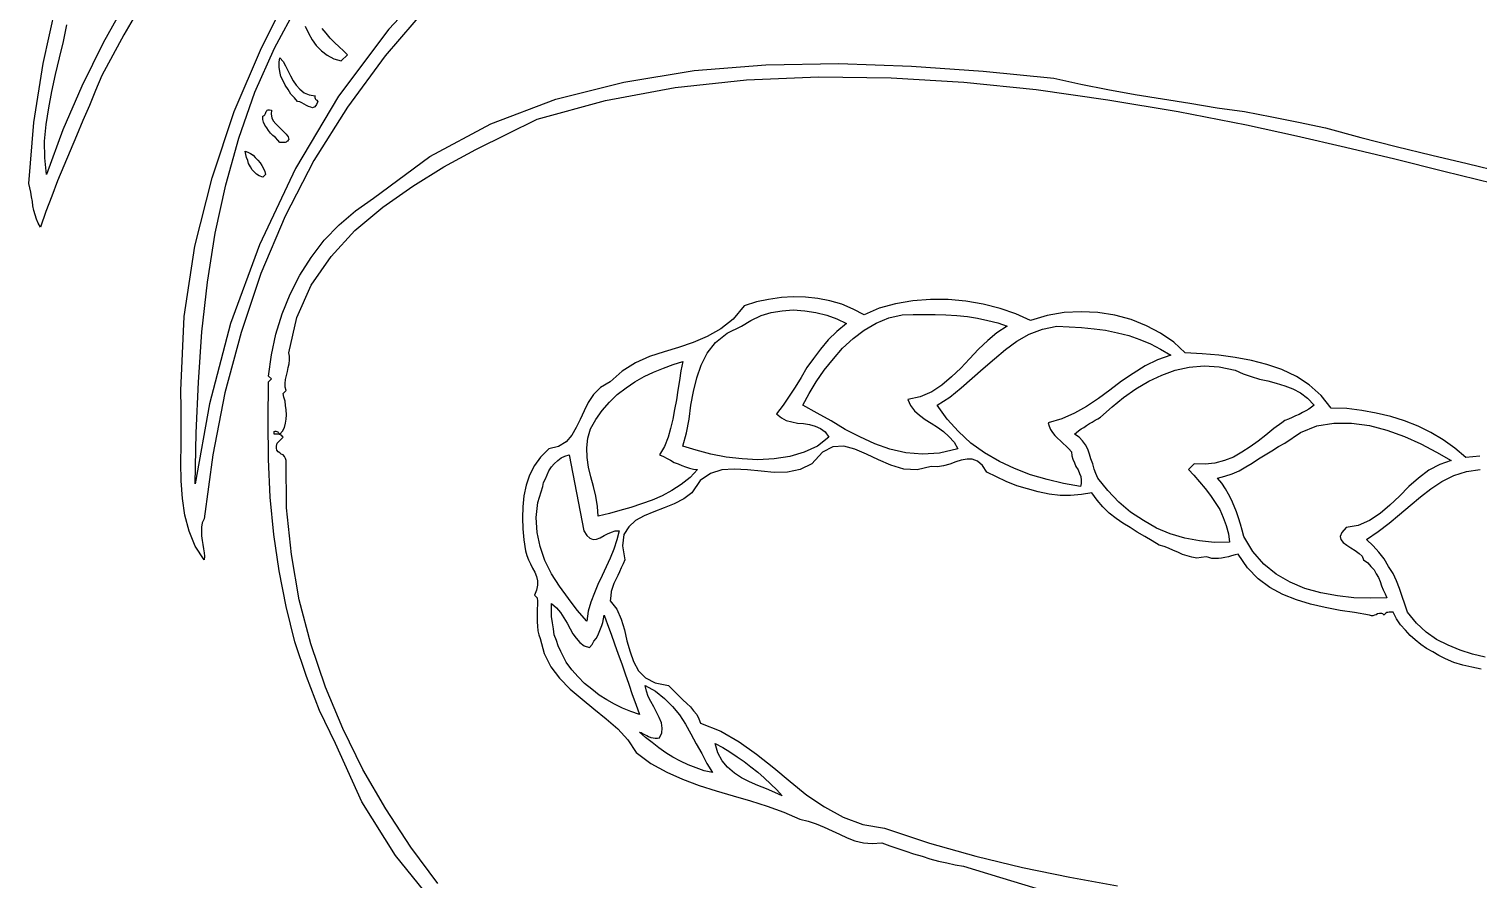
# Model space of a CAD drawing. Extents: x 0.03 to 6.99, y 0.03 to 9.42.
# Drawn here: x 0.099 to 3.387, y 3.407 to 5.337 of the extents above; entities that cross this region are included whole.
import ezdxf

# ---------------------------------------------------------------- set-up
doc = ezdxf.new("R2010")
doc.units = 0
doc.layers.add('1', color=7, linetype='Continuous')

msp = doc.modelspace()

# ---------------------------------------------------------------- linework, layer by layer
for points in [[(1.004, 5.389), (0.907, 5.276), (0.821, 5.159), (0.745, 5.038), (0.68, 4.912), (0.625, 4.782), (0.58, 4.648), (0.543, 4.511), (0.516, 4.37), (0.496, 4.225), (0.492, 4.216), (0.49, 4.206), (0.49, 4.196), (0.49, 4.186), (0.492, 4.176), (0.493, 4.167), (0.495, 4.157), (0.496, 4.148), (0.497, 4.14), (0.496, 4.132), (0.476, 4.163), (0.462, 4.197), (0.452, 4.233), (0.447, 4.271), (0.444, 4.311), (0.443, 4.352), (0.444, 4.393), (0.444, 4.435), (0.444, 4.476), (0.443, 4.516), (0.451, 4.684), (0.475, 4.844), (0.514, 4.999), (0.564, 5.149), (0.626, 5.294), (0.697, 5.436)], [(0.367, 5.415), (0.314, 5.323), (0.264, 5.231), (0.25, 5.197), (0.236, 5.163), (0.221, 5.129), (0.207, 5.094), (0.192, 5.06), (0.178, 5.026), (0.164, 4.992), (0.151, 4.957), (0.137, 4.922), (0.125, 4.887), (0.12, 4.896), (0.116, 4.905), (0.113, 4.915), (0.11, 4.925), (0.108, 4.935), (0.107, 4.945), (0.105, 4.956), (0.103, 4.966), (0.101, 4.976), (0.099, 4.986), (0.11, 5.124), (0.131, 5.258), (0.16, 5.388)], [(0.748, 5.185), (0.747, 5.183), (0.747, 5.181), (0.748, 5.179), (0.749, 5.177), (0.75, 5.176), (0.752, 5.175), (0.753, 5.173), (0.754, 5.172), (0.751, 5.165), (0.747, 5.16), (0.742, 5.158), (0.738, 5.159), (0.733, 5.161), (0.728, 5.163), (0.723, 5.166), (0.718, 5.169), (0.713, 5.171), (0.708, 5.172), (0.701, 5.18), (0.693, 5.189), (0.687, 5.199), (0.68, 5.209), (0.675, 5.219), (0.67, 5.229), (0.668, 5.24), (0.666, 5.25), (0.666, 5.261), (0.668, 5.271), (0.675, 5.263), (0.681, 5.253), (0.686, 5.242), (0.692, 5.23), (0.698, 5.219), (0.705, 5.209), (0.713, 5.2), (0.723, 5.192), (0.734, 5.187), (0.748, 5.185)], [(1.02, 3.35), (0.93, 3.461), (0.854, 3.583), (0.794, 3.715), (0.758, 3.79), (0.728, 3.867), (0.702, 3.946), (0.682, 4.026), (0.666, 4.107), (0.654, 4.189), (0.646, 4.274), (0.642, 4.36), (0.641, 4.447), (0.642, 4.536), (0.649, 4.543), (0.642, 4.549), (0.649, 4.597), (0.659, 4.644), (0.673, 4.69), (0.691, 4.735), (0.713, 4.778), (0.739, 4.818), (0.768, 4.857), (0.802, 4.892), (0.839, 4.924), (0.88, 4.953), (1.008, 5.047), (1.146, 5.121), (1.294, 5.177), (1.448, 5.216), (1.607, 5.242), (1.77, 5.255), (1.935, 5.258), (2.1, 5.252), (2.263, 5.241), (2.423, 5.225), (2.484, 5.211), (2.545, 5.199), (2.607, 5.188), (2.669, 5.178), (2.731, 5.168), (2.793, 5.158), (2.855, 5.149), (2.917, 5.137), (2.978, 5.125), (3.039, 5.112), (3.119, 5.09), (3.199, 5.07), (3.28, 5.05), (3.36, 5.031), (3.441, 5.012)], [(0.688, 5.086), (0.687, 5.084), (0.685, 5.082), (0.684, 5.081), (0.682, 5.08), (0.68, 5.079), (0.677, 5.079), (0.674, 5.079), (0.671, 5.079), (0.668, 5.079), (0.663, 5.084), (0.658, 5.09), (0.652, 5.095), (0.647, 5.1), (0.642, 5.106), (0.638, 5.112), (0.634, 5.118), (0.631, 5.125), (0.629, 5.131), (0.629, 5.139), (0.632, 5.14), (0.634, 5.142), (0.635, 5.145), (0.636, 5.147), (0.637, 5.149), (0.638, 5.151), (0.639, 5.152), (0.641, 5.153), (0.644, 5.153), (0.649, 5.152), (0.648, 5.143), (0.65, 5.135), (0.653, 5.128), (0.659, 5.121), (0.665, 5.115), (0.671, 5.109), (0.677, 5.103), (0.682, 5.098), (0.687, 5.092), (0.688, 5.086)], [(0.635, 5.006), (0.629, 5), (0.621, 5.003), (0.615, 5.007), (0.61, 5.012), (0.605, 5.017), (0.601, 5.024), (0.597, 5.031), (0.595, 5.038), (0.592, 5.045), (0.591, 5.052), (0.589, 5.059), (0.595, 5.057), (0.601, 5.054), (0.607, 5.05), (0.612, 5.045), (0.618, 5.039), (0.623, 5.033), (0.627, 5.027), (0.631, 5.02), (0.634, 5.013), (0.635, 5.006)], [(3.392, 3.884), (3.371, 3.888), (3.35, 3.893), (3.33, 3.899), (3.311, 3.907), (3.296, 3.915), (3.282, 3.923), (3.268, 3.931), (3.255, 3.94), (3.242, 3.95), (3.231, 3.96), (3.22, 3.972), (3.209, 3.984), (3.2, 3.998), (3.192, 4.013), (3.189, 4.013), (3.186, 4.013), (3.183, 4.013), (3.18, 4.012), (3.178, 4.012), (3.176, 4.011), (3.175, 4.01), (3.173, 4.008), (3.172, 4.006), (3.169, 4.009), (3.167, 4.01), (3.164, 4.01), (3.161, 4.01), (3.157, 4.009), (3.154, 4.007), (3.15, 4.006), (3.146, 4.005), (3.143, 4.005), (3.139, 4.006), (3.105, 4.012), (3.072, 4.017), (3.038, 4.024), (3.005, 4.031), (2.973, 4.041), (2.942, 4.053), (2.913, 4.069), (2.886, 4.089), (2.862, 4.114), (2.841, 4.145), (2.834, 4.143), (2.826, 4.141), (2.819, 4.139), (2.811, 4.137), (2.803, 4.136), (2.796, 4.135), (2.788, 4.135), (2.781, 4.135), (2.774, 4.137), (2.768, 4.139), (2.757, 4.137), (2.747, 4.136), (2.736, 4.138), (2.725, 4.141), (2.715, 4.144), (2.704, 4.149), (2.694, 4.153), (2.683, 4.158), (2.673, 4.162), (2.662, 4.165), (2.646, 4.175), (2.629, 4.185), (2.612, 4.195), (2.596, 4.205), (2.579, 4.215), (2.564, 4.226), (2.548, 4.238), (2.534, 4.252), (2.521, 4.267), (2.509, 4.284), (2.486, 4.28), (2.461, 4.278), (2.437, 4.278), (2.412, 4.281), (2.387, 4.286), (2.363, 4.293), (2.339, 4.3), (2.315, 4.31), (2.293, 4.32), (2.271, 4.331), (2.261, 4.346), (2.25, 4.356), (2.238, 4.36), (2.226, 4.36), (2.213, 4.358), (2.201, 4.354), (2.187, 4.349), (2.173, 4.345), (2.159, 4.343), (2.145, 4.344), (2.113, 4.336), (2.083, 4.338), (2.053, 4.347), (2.025, 4.359), (1.998, 4.372), (1.972, 4.383), (1.947, 4.39), (1.922, 4.388), (1.898, 4.376), (1.874, 4.35), (1.848, 4.337), (1.819, 4.331), (1.789, 4.33), (1.759, 4.333), (1.728, 4.336), (1.698, 4.338), (1.67, 4.336), (1.644, 4.328), (1.621, 4.312), (1.602, 4.284), (1.584, 4.27), (1.562, 4.259), (1.539, 4.25), (1.516, 4.241), (1.494, 4.232), (1.474, 4.221), (1.459, 4.207), (1.448, 4.189), (1.445, 4.164), (1.45, 4.132), (1.446, 4.123), (1.442, 4.114), (1.438, 4.105), (1.434, 4.096), (1.43, 4.087), (1.425, 4.078), (1.422, 4.069), (1.419, 4.06), (1.418, 4.05), (1.417, 4.039), (1.432, 4.02), (1.442, 3.997), (1.449, 3.973), (1.455, 3.948), (1.462, 3.923), (1.47, 3.901), (1.481, 3.88), (1.497, 3.864), (1.519, 3.853), (1.549, 3.847), (1.557, 3.839), (1.565, 3.831), (1.574, 3.822), (1.582, 3.814), (1.591, 3.806), (1.599, 3.798), (1.606, 3.789), (1.613, 3.781), (1.618, 3.771), (1.622, 3.761), (1.668, 3.743), (1.709, 3.719), (1.749, 3.691), (1.788, 3.66), (1.825, 3.629), (1.863, 3.598), (1.903, 3.571), (1.945, 3.548), (1.99, 3.531), (2.039, 3.523), (2.141, 3.489), (2.246, 3.459), (2.352, 3.434), (2.459, 3.412), (2.567, 3.392)]]:
    msp.add_lwpolyline(points)
at = {"layer": '1'}
for points in [[(1.045, 5.475), (0.915, 5.336), (0.801, 5.184), (0.703, 5.02), (0.622, 4.847), (0.556, 4.668), (0.508, 4.486), (0.476, 4.304), (0.478, 4.42), (0.483, 4.535), (0.491, 4.649), (0.504, 4.762), (0.521, 4.873), (0.545, 4.983), (0.575, 5.089), (0.611, 5.193), (0.656, 5.293), (0.708, 5.39)], [(0.32, 5.4), (0.267, 5.305), (0.219, 5.207), (0.176, 5.108), (0.139, 5.006), (0.135, 5.044), (0.134, 5.082), (0.138, 5.12), (0.144, 5.158), (0.151, 5.195), (0.159, 5.233), (0.168, 5.271), (0.177, 5.308), (0.185, 5.346)], [(0.725, 5.343), (0.733, 5.327), (0.741, 5.312), (0.75, 5.299), (0.762, 5.287), (0.775, 5.277), (0.79, 5.269), (0.807, 5.264), (0.821, 5.278), (0.812, 5.287), (0.802, 5.296), (0.792, 5.306), (0.782, 5.316), (0.773, 5.327), (0.764, 5.338)], [(1.026, 3.397), (0.965, 3.48), (0.908, 3.567), (0.856, 3.656), (0.811, 3.749), (0.771, 3.843), (0.738, 3.941), (0.712, 4.041), (0.694, 4.144), (0.683, 4.25), (0.682, 4.357), (0.681, 4.362), (0.678, 4.366), (0.675, 4.37), (0.671, 4.372), (0.668, 4.375), (0.664, 4.377), (0.661, 4.381), (0.66, 4.385), (0.66, 4.39), (0.662, 4.397), (0.675, 4.41), (0.674, 4.412), (0.672, 4.414), (0.67, 4.415), (0.668, 4.416), (0.666, 4.416), (0.663, 4.417), (0.661, 4.417), (0.658, 4.417), (0.655, 4.417), (0.655, 4.423), (0.657, 4.424), (0.659, 4.424), (0.661, 4.423), (0.663, 4.422), (0.664, 4.421), (0.665, 4.42), (0.667, 4.418), (0.668, 4.417), (0.674, 4.424), (0.678, 4.432), (0.681, 4.442), (0.682, 4.451), (0.683, 4.461), (0.682, 4.472), (0.681, 4.482), (0.68, 4.492), (0.677, 4.501), (0.675, 4.509), (0.682, 4.516), (0.68, 4.524), (0.68, 4.532), (0.681, 4.541), (0.683, 4.55), (0.685, 4.559), (0.687, 4.568), (0.689, 4.577), (0.69, 4.586), (0.69, 4.594), (0.688, 4.602), (0.706, 4.682), (0.739, 4.755), (0.784, 4.82), (0.838, 4.879), (0.901, 4.932), (0.969, 4.98), (1.04, 5.024), (1.112, 5.063), (1.184, 5.099), (1.251, 5.132), (1.406, 5.174), (1.564, 5.204), (1.726, 5.221), (1.889, 5.228), (2.054, 5.226), (2.219, 5.216), (2.383, 5.199), (2.545, 5.176), (2.705, 5.149), (2.86, 5.119), (2.973, 5.094), (3.084, 5.068), (3.196, 5.042), (3.307, 5.014), (3.418, 4.987)], [(3.389, 4.367), (3.357, 4.364), (3.332, 4.385), (3.306, 4.404), (3.278, 4.421), (3.249, 4.435), (3.218, 4.447), (3.187, 4.457), (3.154, 4.465), (3.121, 4.471), (3.087, 4.475), (3.052, 4.476), (3.029, 4.505), (3.002, 4.529), (2.973, 4.548), (2.94, 4.564), (2.906, 4.575), (2.871, 4.584), (2.834, 4.591), (2.797, 4.596), (2.759, 4.599), (2.721, 4.602), (2.695, 4.626), (2.665, 4.646), (2.633, 4.663), (2.598, 4.677), (2.561, 4.687), (2.523, 4.693), (2.485, 4.695), (2.446, 4.693), (2.408, 4.686), (2.37, 4.675), (2.337, 4.69), (2.301, 4.702), (2.263, 4.712), (2.223, 4.719), (2.183, 4.723), (2.143, 4.723), (2.103, 4.72), (2.064, 4.713), (2.027, 4.703), (1.993, 4.688), (1.968, 4.701), (1.942, 4.712), (1.915, 4.72), (1.888, 4.725), (1.86, 4.728), (1.832, 4.729), (1.805, 4.727), (1.776, 4.723), (1.749, 4.717), (1.721, 4.708), (1.696, 4.678), (1.668, 4.656), (1.637, 4.639), (1.605, 4.625), (1.572, 4.614), (1.539, 4.604), (1.506, 4.593), (1.474, 4.579), (1.444, 4.56), (1.417, 4.536), (1.395, 4.523), (1.379, 4.507), (1.367, 4.489), (1.358, 4.47), (1.349, 4.45), (1.34, 4.432), (1.33, 4.415), (1.317, 4.4), (1.3, 4.389), (1.278, 4.384), (1.259, 4.365), (1.245, 4.346), (1.234, 4.324), (1.226, 4.301), (1.221, 4.277), (1.219, 4.252), (1.218, 4.227), (1.219, 4.202), (1.221, 4.177), (1.225, 4.152), (1.228, 4.142), (1.232, 4.132), (1.236, 4.123), (1.241, 4.113), (1.246, 4.104), (1.25, 4.094), (1.252, 4.084), (1.252, 4.074), (1.25, 4.063), (1.245, 4.052), (1.251, 4.046), (1.252, 4.038), (1.252, 4.03), (1.251, 4.021), (1.251, 4.011), (1.251, 4.001), (1.251, 3.991), (1.252, 3.981), (1.253, 3.971), (1.255, 3.962), (1.258, 3.953), (1.267, 3.919), (1.282, 3.889), (1.302, 3.863), (1.326, 3.838), (1.353, 3.816), (1.38, 3.794), (1.408, 3.771), (1.434, 3.748), (1.457, 3.723), (1.476, 3.695), (1.509, 3.67), (1.545, 3.65), (1.581, 3.634), (1.619, 3.62), (1.657, 3.608), (1.696, 3.596), (1.735, 3.585), (1.773, 3.573), (1.811, 3.559), (1.847, 3.543), (1.866, 3.539), (1.884, 3.533), (1.902, 3.525), (1.92, 3.517), (1.937, 3.509), (1.954, 3.501), (1.972, 3.494), (1.991, 3.49), (2.011, 3.488), (2.033, 3.49), (2.051, 3.483), (2.069, 3.477), (2.087, 3.471), (2.105, 3.465), (2.124, 3.459), (2.142, 3.453), (2.161, 3.448), (2.18, 3.444), (2.199, 3.44), (2.218, 3.437), (2.3, 3.412), (2.382, 3.387)], [(1.953, 4.668), (1.931, 4.65), (1.911, 4.631), (1.894, 4.61), (1.878, 4.589), (1.863, 4.568), (1.85, 4.546), (1.836, 4.524), (1.823, 4.503), (1.809, 4.483), (1.794, 4.463), (1.805, 4.454), (1.816, 4.448), (1.829, 4.445), (1.842, 4.442), (1.855, 4.441), (1.869, 4.439), (1.882, 4.435), (1.894, 4.43), (1.904, 4.422), (1.913, 4.41), (1.887, 4.39), (1.857, 4.376), (1.824, 4.366), (1.789, 4.361), (1.752, 4.359), (1.716, 4.361), (1.68, 4.365), (1.645, 4.372), (1.612, 4.381), (1.582, 4.39), (1.59, 4.42), (1.596, 4.451), (1.6, 4.483), (1.606, 4.514), (1.613, 4.545), (1.623, 4.574), (1.637, 4.601), (1.656, 4.625), (1.682, 4.646), (1.715, 4.662), (1.736, 4.675), (1.759, 4.686), (1.782, 4.693), (1.807, 4.697), (1.832, 4.699), (1.858, 4.697), (1.883, 4.693), (1.908, 4.687), (1.931, 4.679), (1.953, 4.668)], [(2.317, 4.662), (2.294, 4.647), (2.273, 4.63), (2.252, 4.61), (2.232, 4.588), (2.212, 4.567), (2.191, 4.547), (2.169, 4.528), (2.146, 4.513), (2.12, 4.502), (2.092, 4.496), (2.098, 4.482), (2.107, 4.47), (2.118, 4.46), (2.131, 4.45), (2.145, 4.442), (2.159, 4.433), (2.173, 4.423), (2.185, 4.412), (2.197, 4.399), (2.205, 4.384), (2.164, 4.374), (2.125, 4.372), (2.087, 4.375), (2.051, 4.383), (2.017, 4.395), (1.983, 4.411), (1.95, 4.428), (1.918, 4.447), (1.886, 4.465), (1.854, 4.483), (1.868, 4.509), (1.884, 4.536), (1.902, 4.562), (1.923, 4.588), (1.944, 4.612), (1.968, 4.634), (1.993, 4.653), (2.02, 4.669), (2.049, 4.681), (2.079, 4.688), (2.104, 4.689), (2.129, 4.689), (2.154, 4.689), (2.178, 4.688), (2.203, 4.686), (2.227, 4.684), (2.25, 4.68), (2.273, 4.675), (2.296, 4.67), (2.317, 4.662)], [(2.688, 4.596), (2.658, 4.586), (2.63, 4.572), (2.603, 4.555), (2.576, 4.537), (2.55, 4.517), (2.524, 4.498), (2.497, 4.48), (2.47, 4.465), (2.441, 4.452), (2.41, 4.443), (2.412, 4.435), (2.415, 4.428), (2.42, 4.421), (2.425, 4.414), (2.431, 4.408), (2.438, 4.402), (2.444, 4.396), (2.451, 4.39), (2.457, 4.384), (2.463, 4.377), (2.464, 4.368), (2.466, 4.36), (2.47, 4.352), (2.473, 4.344), (2.478, 4.336), (2.481, 4.328), (2.484, 4.321), (2.485, 4.313), (2.485, 4.305), (2.483, 4.298), (2.445, 4.305), (2.408, 4.314), (2.37, 4.325), (2.334, 4.339), (2.3, 4.355), (2.266, 4.375), (2.235, 4.397), (2.207, 4.423), (2.181, 4.451), (2.158, 4.483), (2.187, 4.501), (2.213, 4.522), (2.238, 4.544), (2.263, 4.566), (2.288, 4.588), (2.313, 4.609), (2.339, 4.628), (2.367, 4.644), (2.397, 4.655), (2.43, 4.662), (2.458, 4.661), (2.486, 4.659), (2.514, 4.656), (2.54, 4.653), (2.567, 4.647), (2.593, 4.641), (2.618, 4.632), (2.642, 4.622), (2.665, 4.61), (2.688, 4.596)], [(1.582, 4.582), (1.577, 4.561), (1.574, 4.539), (1.57, 4.517), (1.567, 4.495), (1.563, 4.473), (1.559, 4.451), (1.554, 4.43), (1.548, 4.41), (1.54, 4.389), (1.529, 4.37), (1.538, 4.366), (1.546, 4.362), (1.554, 4.358), (1.562, 4.353), (1.571, 4.35), (1.579, 4.346), (1.588, 4.343), (1.597, 4.34), (1.606, 4.338), (1.615, 4.337), (1.598, 4.319), (1.578, 4.303), (1.557, 4.289), (1.535, 4.277), (1.512, 4.267), (1.488, 4.259), (1.464, 4.251), (1.439, 4.244), (1.415, 4.237), (1.39, 4.231), (1.388, 4.253), (1.384, 4.276), (1.379, 4.298), (1.373, 4.32), (1.368, 4.342), (1.365, 4.364), (1.364, 4.386), (1.366, 4.408), (1.372, 4.429), (1.384, 4.45), (1.399, 4.471), (1.415, 4.49), (1.433, 4.507), (1.453, 4.522), (1.473, 4.536), (1.494, 4.548), (1.515, 4.558), (1.538, 4.567), (1.56, 4.575), (1.582, 4.582)], [(3.013, 4.483), (3.007, 4.478), (3.001, 4.474), (2.994, 4.47), (2.987, 4.466), (2.979, 4.462), (2.971, 4.459), (2.963, 4.455), (2.955, 4.451), (2.947, 4.448), (2.94, 4.443), (2.922, 4.43), (2.904, 4.415), (2.886, 4.401), (2.868, 4.388), (2.849, 4.376), (2.83, 4.365), (2.81, 4.357), (2.788, 4.351), (2.766, 4.349), (2.741, 4.35), (2.728, 4.337), (2.74, 4.324), (2.753, 4.309), (2.766, 4.294), (2.778, 4.278), (2.789, 4.262), (2.799, 4.246), (2.807, 4.228), (2.814, 4.21), (2.819, 4.191), (2.821, 4.172), (2.787, 4.171), (2.753, 4.175), (2.72, 4.181), (2.687, 4.191), (2.656, 4.204), (2.626, 4.221), (2.597, 4.24), (2.57, 4.263), (2.545, 4.289), (2.523, 4.317), (2.518, 4.328), (2.514, 4.338), (2.511, 4.35), (2.507, 4.361), (2.504, 4.372), (2.5, 4.383), (2.495, 4.393), (2.488, 4.402), (2.48, 4.41), (2.47, 4.417), (2.474, 4.421), (2.479, 4.425), (2.485, 4.429), (2.491, 4.432), (2.497, 4.437), (2.504, 4.441), (2.51, 4.444), (2.517, 4.449), (2.523, 4.452), (2.529, 4.456), (2.555, 4.479), (2.581, 4.5), (2.609, 4.52), (2.638, 4.537), (2.668, 4.551), (2.698, 4.562), (2.73, 4.569), (2.764, 4.572), (2.798, 4.57), (2.834, 4.562), (2.852, 4.554), (2.87, 4.548), (2.889, 4.542), (2.908, 4.538), (2.927, 4.533), (2.947, 4.527), (2.965, 4.52), (2.982, 4.511), (2.998, 4.499), (3.013, 4.483)], [(3.324, 4.357), (3.298, 4.348), (3.273, 4.335), (3.25, 4.317), (3.228, 4.298), (3.207, 4.276), (3.185, 4.256), (3.163, 4.237), (3.139, 4.221), (3.113, 4.21), (3.086, 4.205), (3.076, 4.194), (3.072, 4.185), (3.074, 4.178), (3.079, 4.171), (3.087, 4.165), (3.096, 4.159), (3.106, 4.153), (3.115, 4.146), (3.122, 4.14), (3.125, 4.132), (3.135, 4.125), (3.142, 4.117), (3.149, 4.109), (3.154, 4.1), (3.159, 4.092), (3.163, 4.083), (3.166, 4.073), (3.17, 4.064), (3.174, 4.055), (3.178, 4.046), (3.141, 4.045), (3.103, 4.046), (3.066, 4.05), (3.028, 4.057), (2.992, 4.067), (2.959, 4.081), (2.927, 4.099), (2.899, 4.122), (2.874, 4.151), (2.854, 4.185), (2.85, 4.199), (2.846, 4.213), (2.842, 4.227), (2.837, 4.241), (2.832, 4.254), (2.826, 4.268), (2.819, 4.281), (2.812, 4.293), (2.804, 4.306), (2.794, 4.317), (2.811, 4.322), (2.827, 4.327), (2.843, 4.334), (2.858, 4.343), (2.873, 4.351), (2.887, 4.361), (2.902, 4.37), (2.917, 4.379), (2.932, 4.389), (2.947, 4.397), (2.982, 4.421), (3.019, 4.436), (3.058, 4.442), (3.098, 4.442), (3.139, 4.437), (3.178, 4.426), (3.218, 4.412), (3.255, 4.395), (3.291, 4.376), (3.324, 4.357)], [(1.357, 4.198), (1.364, 4.187), (1.371, 4.181), (1.378, 4.178), (1.386, 4.179), (1.394, 4.182), (1.403, 4.187), (1.411, 4.191), (1.42, 4.195), (1.428, 4.198), (1.437, 4.198), (1.432, 4.177), (1.425, 4.156), (1.417, 4.136), (1.408, 4.116), (1.399, 4.096), (1.389, 4.076), (1.381, 4.057), (1.373, 4.036), (1.367, 4.015), (1.364, 3.993), (1.342, 4.018), (1.322, 4.044), (1.302, 4.072), (1.284, 4.1), (1.269, 4.13), (1.258, 4.162), (1.251, 4.194), (1.249, 4.228), (1.253, 4.262), (1.264, 4.298), (1.266, 4.307), (1.27, 4.316), (1.274, 4.325), (1.278, 4.334), (1.284, 4.343), (1.29, 4.35), (1.298, 4.357), (1.306, 4.363), (1.314, 4.367), (1.324, 4.37), (1.357, 4.198)], [(3.401, 3.911), (3.372, 3.918), (3.344, 3.927), (3.317, 3.938), (3.291, 3.951), (3.267, 3.968), (3.245, 3.988), (3.225, 4.013), (3.219, 4.031), (3.213, 4.049), (3.207, 4.067), (3.2, 4.084), (3.192, 4.101), (3.182, 4.117), (3.172, 4.134), (3.16, 4.149), (3.147, 4.164), (3.132, 4.178), (3.158, 4.196), (3.183, 4.215), (3.207, 4.235), (3.231, 4.255), (3.254, 4.275), (3.278, 4.293), (3.303, 4.31), (3.33, 4.323), (3.359, 4.332), (3.39, 4.337)], [(1.37, 3.933), (1.376, 3.94), (1.38, 3.947), (1.385, 3.953), (1.389, 3.96), (1.392, 3.968), (1.395, 3.975), (1.398, 3.983), (1.4, 3.99), (1.402, 3.998), (1.403, 4.006), (1.411, 3.985), (1.419, 3.963), (1.427, 3.941), (1.435, 3.918), (1.443, 3.896), (1.451, 3.873), (1.459, 3.85), (1.467, 3.826), (1.475, 3.804), (1.483, 3.781), (1.464, 3.788), (1.445, 3.795), (1.427, 3.804), (1.409, 3.814), (1.392, 3.825), (1.375, 3.838), (1.359, 3.851), (1.344, 3.866), (1.33, 3.882), (1.317, 3.9), (1.311, 3.912), (1.305, 3.924), (1.299, 3.937), (1.295, 3.949), (1.29, 3.962), (1.288, 3.975), (1.286, 3.989), (1.284, 4.003), (1.284, 4.018), (1.284, 4.033), (1.295, 4.023), (1.304, 4.012), (1.312, 4), (1.319, 3.988), (1.326, 3.975), (1.332, 3.964), (1.34, 3.954), (1.348, 3.944), (1.358, 3.937), (1.37, 3.933)], [(1.649, 3.649), (1.63, 3.653), (1.612, 3.66), (1.594, 3.667), (1.576, 3.675), (1.559, 3.684), (1.543, 3.694), (1.527, 3.705), (1.512, 3.717), (1.497, 3.729), (1.483, 3.741), (1.487, 3.74), (1.492, 3.737), (1.496, 3.735), (1.5, 3.733), (1.504, 3.731), (1.509, 3.729), (1.514, 3.728), (1.519, 3.727), (1.524, 3.727), (1.529, 3.728), (1.534, 3.739), (1.535, 3.75), (1.533, 3.762), (1.528, 3.774), (1.522, 3.786), (1.516, 3.798), (1.509, 3.81), (1.503, 3.822), (1.499, 3.834), (1.496, 3.847), (1.52, 3.834), (1.54, 3.817), (1.558, 3.799), (1.574, 3.78), (1.588, 3.759), (1.6, 3.737), (1.612, 3.714), (1.625, 3.692), (1.636, 3.67), (1.649, 3.649)], [(1.807, 3.596), (1.79, 3.604), (1.771, 3.612), (1.752, 3.62), (1.733, 3.628), (1.715, 3.637), (1.699, 3.648), (1.683, 3.661), (1.671, 3.676), (1.661, 3.694), (1.655, 3.715), (1.672, 3.706), (1.688, 3.696), (1.705, 3.685), (1.721, 3.674), (1.736, 3.662), (1.752, 3.65), (1.766, 3.637), (1.781, 3.623), (1.795, 3.61), (1.807, 3.596)]]:
    msp.add_lwpolyline(points, dxfattribs=at)

doc.saveas('drawing.dxf')
